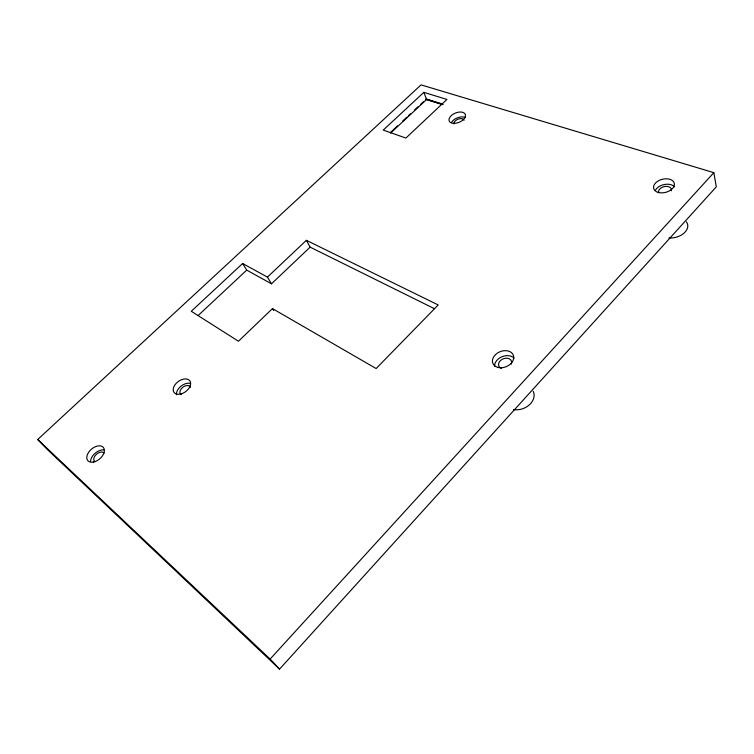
<?xml version="1.0" encoding="UTF-8"?>
<svg xmlns="http://www.w3.org/2000/svg" width="754" height="754" viewBox="0 0 754 754"><rect width="100%" height="100%" fill="white"/><g stroke="black" fill="none" stroke-linecap="round" stroke-linejoin="round"><path stroke-width="1.13" d="M279.546 669.128L716.3 186.851L713.85 172.657L421.052 84.872L37.7 439.516L47.455 449.601L279.546 669.128L270.111 659.071L37.7 439.516M270.111 659.071L713.85 172.657M267.434 277.114L306.369 240.319L438.206 304.955L376.133 368.546L272.486 308.603L238.462 341.232L191.271 311.279L242.618 263.504L267.434 277.114L271.497 283.806L310.13 247.142L434.181 308.575M198.33 315.342L246.728 270.111L271.497 283.806M390.619 132.318L397.499 125.89M402.664 121.074L406.971 117.068M408.687 115.456L410.412 113.854M414.709 109.839L418.15 106.625M420.732 104.222L423.314 101.809M390.591 133.081L426.623 99.453L423.833 92.356L383.239 130.084L405.888 138.067L446.943 99.424L423.833 92.356M426.585 99.085L442.325 103.977M425.605 99.094L443.069 104.57M425.897 99.405L442.73 104.646M242.618 263.504L246.728 270.111M272.486 308.603L273.674 310.516M306.369 240.319L310.13 247.142M451.392 122.61A8.671 4.995 -22.3 0 1 465.463 117.577M655.358 190.338A10.565 6.758 -14.1 0 1 664.566 184.457A10.565 6.758 -14.1 0 1 674.472 186.879M494.558 366.199A10.952 8.087 -21.7 0 1 502.023 356.708A10.952 8.087 -21.7 0 1 514.096 358.169M176.521 394.804A9.783 6.268 -36.4 0 1 180.828 386.302A9.783 6.268 -36.4 0 1 190.442 383.4M90.527 461.505A10.17 6.381 -40.6 0 1 103.675 449.884M533.191 391.269A15.4 11.734 -21.2 0 1 529.581 404.662A15.4 11.734 -21.2 0 1 513.549 409.592M501.382 368.376A6.786 5.005 -21.7 0 1 499.336 361.929A6.786 5.005 -21.7 0 1 507.744 358.31A6.786 5.005 -21.7 0 1 511.297 364.116M181.328 394.644A6.06 3.883 -36.4 0 1 182.685 387.339A6.06 3.883 -36.4 0 1 190.498 387.368M453.974 123.948A5.372 3.091 -22.3 0 1 458.196 119.132A5.372 3.091 -22.3 0 1 464.059 120.272M686.376 221.827A14.882 9.849 -13.2 0 1 684.274 232.911A14.882 9.849 -13.2 0 1 668.921 237.962M658.798 192.788A6.55 4.185 -14.1 0 1 664.811 186.474A6.55 4.185 -14.1 0 1 671.239 190.781M94.995 461.74A6.296 3.949 -40.6 0 1 96.276 454.426A6.296 3.949 -40.6 0 1 104.099 453.201M454.276 123.364A8.709 4.976 -22.4 0 0 465.416 114.731A8.709 4.976 -22.4 0 0 452.042 114.976A8.709 4.976 -22.4 0 0 454.276 123.364M658.101 192.374A10.622 6.748 -14.2 0 0 674.359 184.796A10.622 6.748 -14.2 0 0 659.411 180.31A10.622 6.748 -14.2 0 0 658.101 192.374M498.168 367.462A11.008 8.087 -21.8 0 0 513.728 357.038A11.008 8.087 -21.8 0 0 497.357 353.126A11.008 8.087 -21.8 0 0 498.168 367.462M180.781 393.993A9.821 6.268 -36.4 0 0 189.97 381.015A9.821 6.268 -36.4 0 0 174.966 384.823A9.821 6.268 -36.4 0 0 180.781 393.993M93.298 462.098A10.207 6.381 -40.5 0 0 104.08 448.658A10.207 6.381 -40.5 0 0 89.358 451.307A10.207 6.381 -40.5 0 0 93.298 462.098"/></g></svg>
